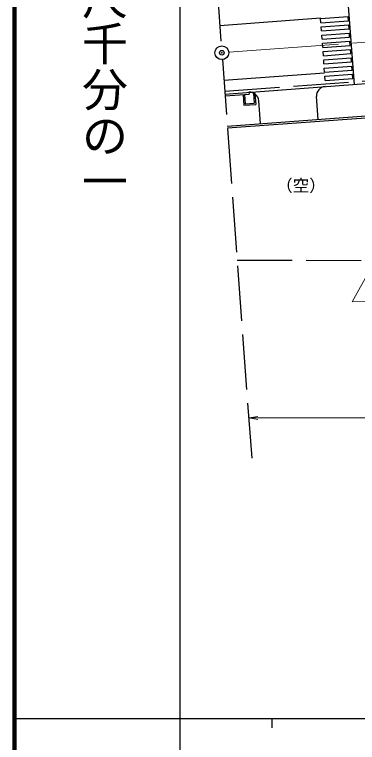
# Model space of a CAD drawing. Units: millimetres, scale not verified. Extents: x 40000 to 680000, y 20000 to 380000.
# Drawn here: x 40000 to 77323, y 202409 to 281646 of the extents above; entities that cross this region are included whole.
import ezdxf
from ezdxf.enums import TextEntityAlignment as Align

# ---------------------------------------------------------------- set-up
doc = ezdxf.new("R2010")
doc.units = ezdxf.units.MM
doc.header["$LTSCALE"] = 1000
doc.header["$PDMODE"] = 32
doc.header["$PDSIZE"] = 500
doc.linetypes.add('CHAIN', pattern=[18.5, 12, -1.5, 3.5, -1.5])
doc.linetypes.add('DASHED', pattern=[7.5, 6, -1.5])
for name, color, linetype, lineweight in [('M-BGD', 7, 'Continuous', 25), ('M-BGD-EXST', 7, 'Continuous', 25), ('M-BMK', 2, 'CHAIN', 13), ('M-BMK-SRVR', 3, 'Continuous', 25), ('M-STR-HTXT', 7, 'Continuous', 13), ('M-STR-STRC', 7, 'Continuous', 25), ('M-TTL', 2, 'Continuous', 140), ('M-TTL-BAND', 7, 'Continuous', 25)]:
    doc.layers.add(name, color=color, linetype=linetype, lineweight=lineweight)
doc.layers.add('M-OTRS', color=6, linetype='Continuous')
doc.styles.add('@ＭＳ ゴシック', font='')
doc.styles.add('ＭＳ ゴシック', font='')
doc.styles.get('@ＭＳ ゴシック').set_extended_font_data('@MS Gothic')
doc.styles.get('ＭＳ ゴシック').set_extended_font_data('MS Gothic')

# ---------------------------------------------------------------- blocks, each defined once
blk = doc.blocks.new('open_arrow')
at = {"color": 0, "linetype": 'Continuous', "lineweight": -2}
blk.add_lwpolyline([(7.5, 1.25), (0, 0), (7.5, -1.25)], dxfattribs=at)

msp = doc.modelspace()

# ---------------------------------------------------------------- linework, layer by layer
at = {"layer": 'M-BGD', "linetype": 'DASHED'}
for p, q in [((58172, 337086), (62508, 278232)), ((62618, 276736), (65902, 232165)), ((62872, 273295), (88479, 275182)), ((64226, 254909), (91766, 254860))]:
    msp.add_line(p, q, dxfattribs=at)
at = {"layer": 'M-BGD'}
for p, q in [((62894, 272996), (88501, 274883)), ((62909, 272797), (65532, 272990)), ((64867, 272916), (64951, 271769)), ((65016, 272927), (65090, 271930)), ((65517, 273189), (65532, 272990)), ((66006, 273102), (66087, 272003)), ((66163, 273012), (66248, 271865)), ((73054, 270235), (72871, 272729)), ((64951, 271769), (66248, 271865)), ((65090, 271930), (66087, 272003)), ((66771, 269772), (66588, 272266)), ((63151, 269506), (89627, 271456)), ((63166, 269306), (89559, 271251))]:
    msp.add_line(p, q, dxfattribs=at)
for centre, start, end in [((73868, 272802), 94.21381, 184.21381), ((65590, 272192), 4.21381, 94.21381)]:
    msp.add_arc(centre, 1000, start, end, dxfattribs=at)
at = {"layer": 'M-BMK'}
msp.add_line((63311, 277539), (124771, 282067), dxfattribs=at)
at = {"layer": 'M-BMK-SRVR'}
msp.add_circle((62560, 277489), 750, dxfattribs=at)
msp.add_point((62560, 277489), dxfattribs=at)
at = {"layer": 'M-OTRS'}
msp.add_point((62563, 277484), dxfattribs=at)
at = {"layer": 'M-STR-HTXT'}
msp.add_line((65491, 237741), (485381, 238192), dxfattribs=at)
msp.add_lwpolyline([(92440, 278531), (76762, 250379), (93012, 250396)], dxfattribs=at)
at = {"layer": 'M-STR-STRC'}
for p, q in [((76294, 283015), (76956, 274032)), ((73318, 281209), (76310, 281430)), ((76343, 280981), (76310, 281430)), ((62343, 280470), (73314, 281276)), ((73352, 280761), (73318, 281209)), ((73352, 280761), (76343, 280981)), ((73385, 280312), (76377, 280532)), ((76410, 280083), (76377, 280532)), ((73418, 279863), (73385, 280312)), ((73418, 279863), (76410, 280083)), ((73451, 279414), (76443, 279635)), ((73484, 278965), (73451, 279414)), ((73484, 278965), (76476, 279186)), ((76476, 279186), (76443, 279635)), ((73517, 278517), (76509, 278737)), ((73550, 278068), (73517, 278517)), ((73550, 278068), (76542, 278288)), ((76542, 278288), (76509, 278737)), ((73583, 277619), (76575, 277840)), ((73616, 277170), (73583, 277619)), ((73616, 277170), (76608, 277391)), ((76608, 277391), (76575, 277840)), ((73649, 276722), (76641, 276942)), ((73682, 276273), (73649, 276722)), ((76674, 276493), (76641, 276942)), ((73682, 276273), (76674, 276493)), ((73715, 275824), (76707, 276044)), ((73748, 275375), (73715, 275824)), ((76740, 275596), (76707, 276044)), ((62784, 274492), (73754, 275300)), ((73748, 275375), (76740, 275596)), ((73781, 274926), (76773, 275147)), ((76806, 274698), (76773, 275147)), ((73814, 274478), (73781, 274926)), ((73814, 274478), (76806, 274698))]:
    msp.add_line(p, q, dxfattribs=at)
at = {"layer": 'M-TTL'}
msp.add_line((40000, 380000), (40000, 20000), dxfattribs=at)
at = {"layer": 'M-TTL-BAND'}
for p, q in [((58000, 370000), (58000, 20000)), ((40000, 205000), (579000, 205000)), ((68000, 205000), (68000, 204000))]:
    msp.add_line(p, q, dxfattribs=at)

# ---------------------------------------------------------------- block references
at = {"layer": 'M-STR-HTXT', "xscale": 133, "yscale": 133, "rotation": 0.1}
msp.add_blockref('open_arrow', (65491, 237741), dxfattribs=at)

# ---------------------------------------------------------------- texts
at = {"layer": 'M-BGD-EXST', "style": 'ＭＳ ゴシック'}
msp.add_text('（空）', height=1320, rotation=0.062, dxfattribs=at).set_placement((71174, 261973), align=Align.BOTTOM_CENTER)
at = {"layer": 'M-TTL-BAND', "style": '@ＭＳ ゴシック'}
msp.add_text('縮尺千分の一', height=3666, rotation=270, dxfattribs=at).set_placement((49777, 261030), align=Align.MIDDLE_RIGHT)

doc.saveas('drawing.dxf')
